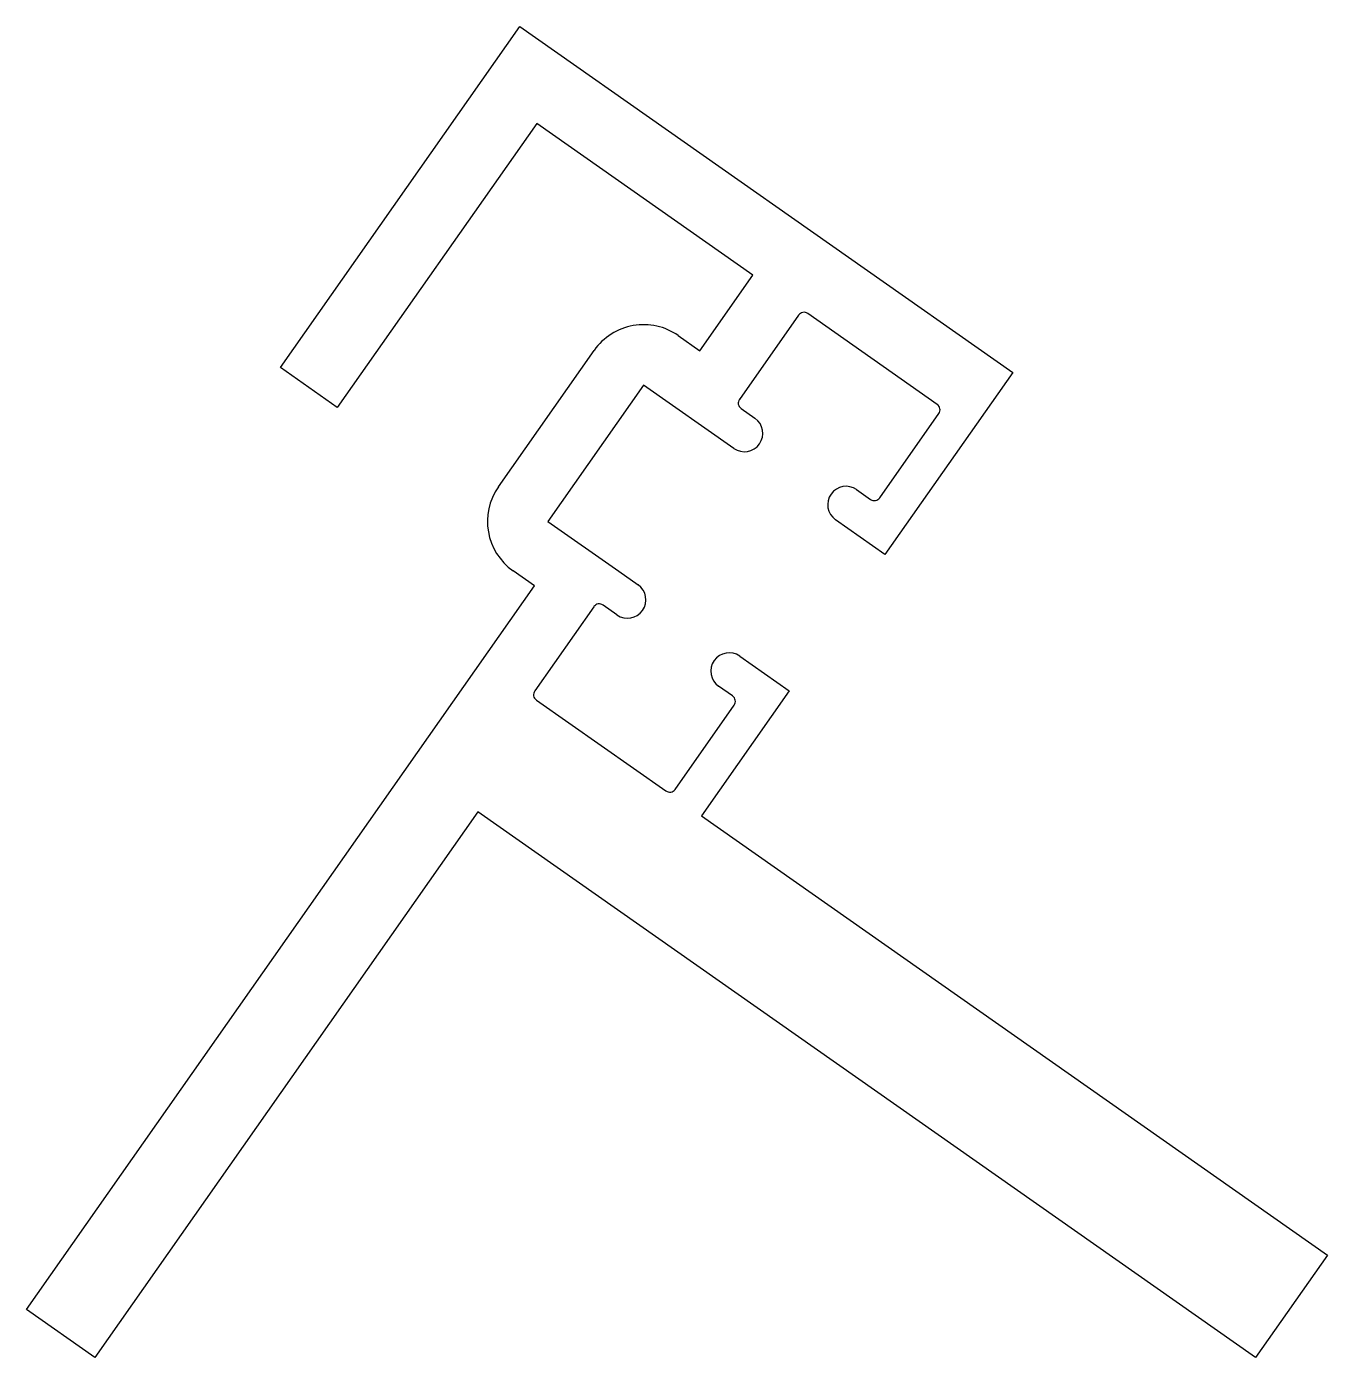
# Model space of a CAD drawing. Extents: x -24.7 to 24.9, y 1.3 to 52.
import ezdxf

# ---------------------------------------------------------------- set-up
doc = ezdxf.new("R2010")
doc.units = 0
doc.layers.add('LAYER2', color=40, linetype='CONTINUOUS')

msp = doc.modelspace()

# ---------------------------------------------------------------- linework, layer by layer
at = {"layer": 'LAYER2', "color": 7}
for p, q in [((-14.991, 38.993), (-5.874, 51.983)), ((-5.874, 51.983), (12.894, 38.809)), ((-5.236, 48.297), (-12.831, 37.476)), ((2.999, 42.517), (-5.236, 48.297)), ((0.976, 39.636), (2.999, 42.517)), ((4.737, 40.991), (2.486, 37.783)), ((10.021, 37.588), (5.086, 41.052)), ((0.158, 40.211), (0.976, 39.636)), ((-6.694, 34.452), (-3.046, 39.649)), ((-12.831, 37.476), (-14.991, 38.993)), ((12.894, 38.809), (8.028, 31.876)), ((-1.164, 38.328), (-4.812, 33.131)), ((2.274, 35.915), (-1.164, 38.328)), ((2.547, 37.434), (3.078, 37.061)), ((7.831, 34.032), (10.082, 37.239)), ((6.95, 34.344), (7.482, 33.971)), ((-4.812, 33.131), (-2.111, 31.235)), ((8.028, 31.876), (6.146, 33.198)), ((-5.315, 30.674), (-6.133, 31.248)), ((-2.111, 31.235), (-1.374, 30.718)), ((-24.664, 3.106), (-5.315, 30.674)), ((-2.178, 29.572), (-2.71, 29.945)), ((-3.059, 29.884), (-5.31, 26.676)), ((2.498, 28), (4.38, 26.679)), ((4.38, 26.679), (1.036, 21.915)), ((2.225, 26.481), (1.693, 26.854)), ((-5.249, 26.327), (-0.315, 22.864)), ((0.035, 22.925), (2.286, 26.132)), ((-7.475, 22.074), (-22.067, 1.284)), ((22.145, 1.284), (-7.475, 22.074)), ((1.036, 21.915), (24.879, 5.18)), ((24.879, 5.18), (22.145, 1.284)), ((-22.067, 1.284), (-24.664, 3.106))]:
    msp.add_line(p, q, dxfattribs=at)
for centre, radius, start, end in [((4.942, 40.847), 0.251, 54.935, 144.935), ((-1.164, 38.328), 2.3, 54.935, 144.935), ((2.691, 37.639), 0.251, 144.935, 234.935), ((9.877, 37.383), 0.251, 324.935, 54.935), ((2.676, 36.488), 0.7, 234.935, 54.935), ((-4.812, 33.131), 2.3, 144.935, 234.935), ((6.548, 33.771), 0.7, 54.935, 234.935), ((7.625, 34.176), 0.251, 234.935, 324.935), ((-1.776, 30.145), 0.7, 234.935, 54.935), ((-2.854, 29.74), 0.251, 54.935, 144.935), ((2.095, 27.427), 0.7, 54.935, 234.935), ((-5.105, 26.532), 0.251, 144.935, 234.935), ((2.081, 26.276), 0.251, 324.935, 54.935), ((-0.171, 23.069), 0.251, 234.935, 324.935)]:
    msp.add_arc(centre, radius, start, end, dxfattribs=at)

doc.saveas('drawing.dxf')
